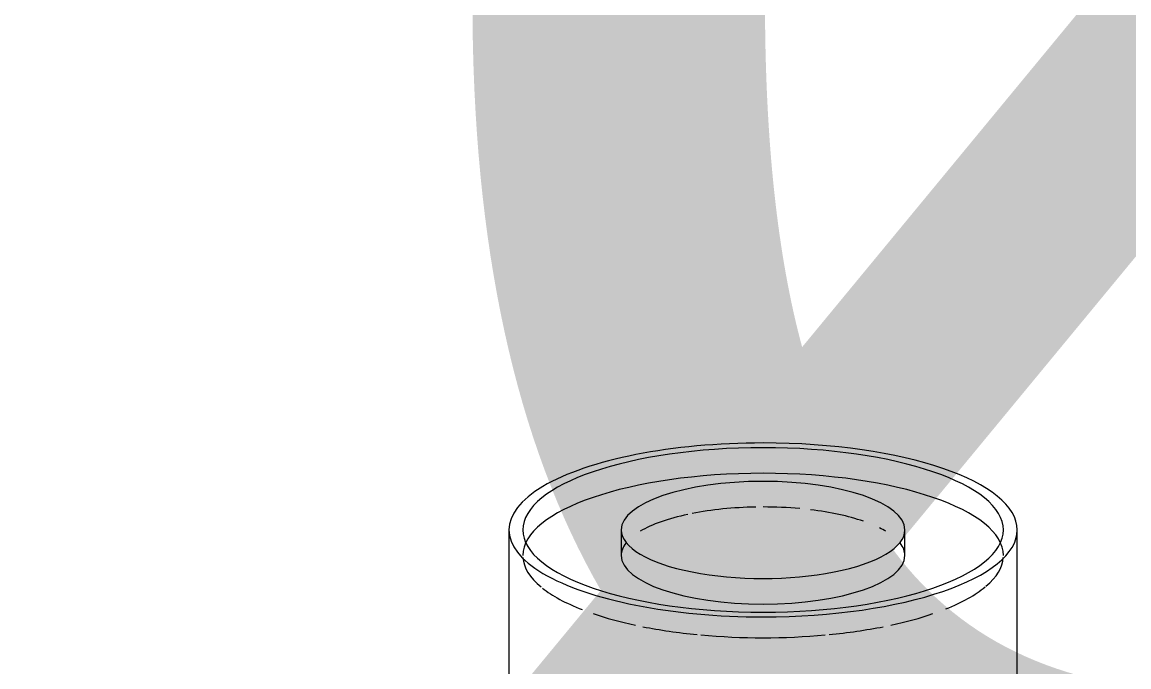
# Model space of a CAD drawing. Header units: metres. Extents: x 147 to 427, y -16 to 162.
# Drawn here: x 171.898 to 171.9589, y 80.6455 to 80.681 of the extents above; entities that cross this region are included whole.
import ezdxf

# ---------------------------------------------------------------- set-up
doc = ezdxf.new("R2010")
doc.units = ezdxf.units.M
doc.layers.add('1053_ARQ_BASE_MATADOURO_dwg', color=7, linetype='Continuous', lineweight=5, true_color=0x767676)
for name, color, linetype, lineweight in [('A_lay', 7, 'Continuous', 5), ('P-PIPE-IDEN', 7, 'Continuous', 5), ('P-SANR-FIXT', 7, 'Continuous', 5)]:
    doc.layers.add(name, color=color, linetype=linetype, lineweight=lineweight)
doc.styles.add('Arial_25', font='arial.ttf', dxfattribs={"height": 0.1249999999999999})

# ---------------------------------------------------------------- blocks, each defined once
blk = doc.blocks.new('UT_Ducha higiênica - UT_Ducha higiênica-V44-BANHEIROS E VESTIÁRIO')
at = {"layer": 'P-SANR-FIXT', "color": 9, "true_color": 0xc0c0c0}
for p, q in [((0.0660000000001994, 0.05738896833051926), (0.0660000000001994, 0.03306065756349574)), ((0.0721873046207613, 0.05738896833051926), (0.0721873046207613, 0.05597942939934106)), ((0.08781269537963982, 0.05597942939934106), (0.08781269537963982, 0.05738896833051926)), ((0.09400000000019954, 0.03306065756349574), (0.09400000000019954, 0.05738896833051926))]:
    blk.add_line(p, q, dxfattribs=at)
for centre, major_axis, ratio, start_param, end_param in [((0.08000000000000156, 0.05738896833045936), (-0.014, 1.32917506352049e-17), 0.3420201433256742, 4.712388980384681, 7.853981633974477), ((0.08000000000000156, 0.05738896833045936), (-0.014, 1.018312616625446e-17), 0.3420201433256742, 1.570796326794898, 4.712388980384675), ((0.0800000000000016, 0.05738896833045948), (-0.01323491437109835, 1.55041114398135e-17), 0.3420201433256742, 3.141592653589798, 6.283185307179562), ((0.0800000000000016, 0.05597942939928061), (-0.01323491437109835, 3.749146108824897e-18), 0.3420201433256742, 3.141592653589788, 6.283185307179575), ((0.0800000000000016, 0.05738896833045948), (-0.007812695379439794, 4.78389619457213e-19), 0.3420201433256746, 3.141592653589799, 6.283185307179574), ((0.0800000000000016, 0.0573889683304595), (-0.01323491437109835, 1.256537010706635e-17), 0.3420201433256742, 2.886579864025407e-15, 3.141592653589795), ((0.0800000000000016, 0.05738896833045948), (0.007812695379439807, 0), 0.342020143325674, 3.141592653589793, 6.283185307179597), ((0.0800000000000016, 0.05597942939928061), (-0.007812695379439807, 1.088699077302119e-17), 0.342020143325674, 6.021385919380434, 6.283185307179592), ((0.0800000000000016, 0.05597942939928061), (0.007812695379439807, 0), 0.3420201433256733, 7.790385088569744e-15, 0.2617993877991553), ((0.0800000000000016, 0.05597942939928061), (-0.007812695379439794, 3.947923337311866e-18), 0.3420201433256737, 8.215650382226158e-15, 3.141592653589798)]:
    blk.add_ellipse(centre, major_axis=major_axis, ratio=ratio, start_param=start_param, end_param=end_param, dxfattribs=at)
at = {"layer": 'P-SANR-FIXT', "color": 254, "true_color": 0xd3d3d3}
for major_axis, ratio, start_param, end_param in [((0.007812695379439795, 0), 0.3420201433256752, 1.623010160908453, 2.094395102393199), ((-0.007812695379439794, 4.78389619457213e-19), 0.3420201433256746, 4.450589592585538, 4.712388980384691), ((0.007812695379439811, 0), 0.342020143325674, 2.129043055790181, 2.617993877991495), ((0.007812695379439806, 0), 0.342020143325674, 0.7853981633974519, 1.229264968231669), ((0.007812695379439806, 0), 0.3420201433256743, 0.5235987755983025, 0.6061769101148705), ((0.01323491437109836, 0), 0.3420201433256734, 3.163737748557507, 3.533995354321438), ((0.01323491437109835, 0), 0.342020143325674, 5.899110539258198, 6.26104021221279), ((0.01323491437109834, 0), 0.3420201433256743, 3.547720114625751, 3.859651649144141), ((0.01323491437109835, 0), 0.3420201433256738, 5.576320173089575, 5.890782606447914), ((0.01323491437109834, 0), 0.3420201433256741, 3.926990816987226, 4.152253176568843), ((0.01323491437109836, 0), 0.3420201433256734, 5.272524784200507, 5.497787143782123), ((0.01323491437109834, 0), 0.3420201433256742, 4.188790204786375, 4.434348667783185), ((0.01323491437109835, 0), 0.3420201433256737, 4.990429292986168, 5.235987755982975), ((0.01323491437109835, 0), 0.3420201433256741, 4.450589592585527, 4.974188368183827)]:
    blk.add_ellipse((0.0800000000000016, 0.05597942939928061), major_axis=major_axis, ratio=ratio, start_param=start_param, end_param=end_param, dxfattribs=at)
blk = doc.blocks.new('1053_ARQ_BASE_MATADOURO_dwg_arq geral tgov-4039641-BANHEIROS E VESTIÁRIO')
at = {"layer": 'A_lay', "true_color": 0xaaaaaa}
h = blk.add_hatch(dxfattribs=at)
h.set_pattern_fill('FP_2', color=253, style=0, pattern_type=2)
h.set_pattern_definition([(90, (-0.43, 0), (-0.6125, 3.750480822388769e-17), []), (180, (-0.43, 0), (-7.500961644777538e-17, -0.6125), [])])
h.paths.add_polyline_path([(32.9982296655655, -1.360337736084986), (33.01237180118935, -1.346195600926807), (33.43663586990462, -1.77045966871076), (33.42249373428078, -1.784601803868939), (33.25023462308762, -1.612342693053915)])
h.paths.add_polyline_path([(33.41165809009424, -2.567213544799652), (33.41122966582353, -2.567213544799652), (33.41153817298636, -2.567499975164101)])
h.paths.add_polyline_path([(31.19822966551894, -2.590337736532022), (32.07822903066692, -2.590337723493596), (32.07822966552359, -1.360337736084986), (31.9982296655655, -1.360337736084986), (31.9982296655655, -1.340337736532025), (32.09822966554222, -1.340337736532025), (32.09822966554222, -2.590337736532022), (32.97822966554688, -2.590337736532022), (32.97822966554688, -1.360337736084986), (32.69822966551894, -1.360337736084986), (32.69822966551894, -1.340337736532025), (32.9982296655655, -1.340337736532025), (32.9982296655655, -2.590337736532022), (33.36143735738526, -2.590337723493626), (33.36230898696525, -2.584644456362063), (33.36850861286325, -2.584118906497852), (33.37272822873721, -2.583180386026411), (33.3639897591028, -2.582610914488273), (33.38495522576743, -2.571112018484472), (33.38522966535411, -2.571112018484472), (33.38475389388188, -2.567213544799652), (33.37766758755459, -2.56675270268307), (33.37784901540559, -2.531764418520862), (33.37935890742477, -2.529469504030543), (33.38033918392303, -2.529386299058091), (33.38033918392303, -2.530819531470261), (33.38475389388188, -2.529654912327599), (33.38849361837163, -2.529260466487359), (33.38519683457316, -2.529079990610626), (33.38230822881664, -2.529079990610626), (33.38230822881664, -2.527990126248646), (33.39363069786764, -2.527990126248646), (33.39845663859801, -2.451804880380545), (33.40332281405001, -2.527990126248646), (33.41415110236105, -2.528241146850083), (33.41415110236105, -2.529079990610626), (33.40934836446957, -2.529569412834353), (33.41105634879104, -2.532213544799656), (33.41153817298636, -2.529370996491358), (33.41318337963542, -2.529491669047795), (33.41458401044638, -2.531318225015941), (33.41467251459932, -2.530331478504427), (33.4174584135822, -2.530615062280749), (33.4174584135822, -2.531588071625247), (33.4174584135822, -2.532213544799656), (33.41882147603067, -2.53257269248625), (33.41882153157442, -2.567213544799652), (33.41165809009424, -2.567213544799652), (33.4115613925586, -2.571112018484472), (33.41255289996535, -2.571112018484472), (33.4331532524047, -2.583180386026411), (33.42848461750561, -2.583665235818116), (33.42841931263904, -2.583790940594805), (33.42373110244044, -2.583180386026411), (33.42380640577898, -2.583851335952597), (33.43439815729597, -2.58512119470378), (33.43518967956162, -2.590337723493803), (33.79822966549565, -2.590337736532022), (33.79822966549565, -1.360337736084986), (33.59822966554222, -1.360337736084986), (33.59822966554222, -1.340337736532025), (33.79822966549565, -1.340337736532025), (33.79822966549565, -0.5403377357869643), (32.49990418984109, -0.5403377357869643), (32.49990418984109, -0.520337736233998), (33.79822966549565, -0.520337736233998), (33.79822966561207, 0.7096622623503934), (31.64822966558879, 0.7096622623503934), (31.64822966547237, -0.720337737351584), (31.37822966557015, -0.9803377389907172), (31.37822966557015, -1.340337738394669), (31.39822966547237, -1.340337738394669), (31.39822966547237, -1.36033773794763), (31.19822966551894, -1.36033773794763), (31.19822966551894, -2.566552797289576)])
h.paths.add_polyline_path([(32.3796333890643, -2.584848100319439), (32.37655739265048, -2.582797436043553), (32.38339294388445, -2.584848098456791)])
h.paths.add_polyline_path([(31.47922672948354, -2.584848010912471), (31.47615073283689, -2.582797346636585), (31.48298628418726, -2.584848009049823)])
h.paths.add_polyline_path([(32.35507964459268, -2.580063220113449), (32.35176171513761, -2.578219925984674), (32.35097831464218, -2.573911227457804), (32.35210469323517, -2.57560079472383)])
h.paths.add_polyline_path([(32.72500323222047, -2.580063154788004), (32.72910455998519, -2.573911160230572), (32.72832116077208, -2.578219860792096)])
h.paths.add_polyline_path([(31.4546729848955, -2.580063130706482), (31.45135505544042, -2.578219836577706), (31.45057165494495, -2.573911138050754), (31.45321641526873, -2.577878277072556)])
h.paths.add_polyline_path([(31.82459657252362, -2.58006306538085), (31.828697900288, -2.573911070823604), (31.8279145010749, -2.578219771385128), (31.82662698379707, -2.57893505893236)])
h.paths.add_polyline_path([(31.93598396700507, -2.57551958920394), (31.93598395815142, -2.575518269867118), (31.93986503223876, -2.575518785918095)])
h.paths.add_polyline_path([(33.40650297222901, -2.532213544799656), (33.40657379143014, -2.532213544799656), (33.40647120771293, -2.529079990610626), (33.4042568059013, -2.52947269597945), (33.40598023144013, -2.532213544799656)])
h.paths.add_polyline_path([(31.78805223818578, -2.524538795753311), (31.78805329892299, -2.524538154493882), (31.78986503223873, -2.524538795753311)])
h.paths.add_polyline_path([(32.68845889776651, -2.524538795753311), (32.68845995850371, -2.524538154493882), (32.69027169181945, -2.524538795753311)])
h.paths.add_polyline_path([(32.72067163989433, -2.519910329952768), (32.72112556450817, -2.514431225976472), (32.72128924567299, -2.512942886920036), (32.7224053606593, -2.516442886920035), (32.72075630968545, -2.51974099074007)])
h.paths.add_polyline_path([(31.82026498019715, -2.5199102405458), (31.82071891911924, -2.514431222653573), (31.82088263059796, -2.512942886920036), (31.82199865625866, -2.516442886920035), (31.82034965034916, -2.519740900611293)])
h.paths.add_polyline_path([(32.35074804804773, -2.49530242197209), (32.3507480424598, -2.464542454108529), (32.36425338473529, -2.465057278607535), (32.36425338976571, -2.493251755833559), (32.35404405919414, -2.494801951966122)])
h.paths.add_polyline_path([(31.45034138823414, -2.495302332565122), (31.45034138287903, -2.464542364701566), (31.46384672515244, -2.465057278609557), (31.46384673006852, -2.493251666426591), (31.45363740794015, -2.494801861263768)])
h.paths.add_polyline_path([(32.3507480424598, -2.464542454108529), (32.34961118549128, -2.464542454108529), (32.34961117838995, -2.424212720245056), (32.35074804236245, -2.463685038211235)])
h.paths.add_polyline_path([(31.45034138287903, -2.464542364701566), (31.4492045257941, -2.464542364701566), (31.44920451927484, -2.427651721984078), (31.45034138268435, -2.463685038211235)])
h.paths.add_polyline_path([(32.715829445491, -2.433098875252401), (32.71446233518465, -2.428313984289958), (32.71582944493295, -2.429954515770014)])
h.paths.add_polyline_path([(31.81542278579381, -2.433098768154382), (31.81405567548763, -2.428313894883198), (31.81542278523576, -2.429954426363046)])
h.paths.add_polyline_path([(32.34961117838995, -2.424212720245056), (32.3496111182333, -2.100627156199285), (32.36047300352679, -2.055517957680013), (32.38185480083779, -2.014339819221219), (32.41250386946687, -1.979505139154507), (32.45062465078041, -1.953054687830857), (32.49398386001417, -1.936538050225004), (32.54004132201865, -1.930922844361836), (32.58609878600701, -1.936538033952755), (32.62945800107614, -1.953054656239655), (32.66757879173472, -1.97950509409511), (32.698227872671, -2.014339763333402), (32.71960968453036, -2.055517894237933), (32.73047164315378, -2.100627088919213), (32.73047164315378, -2.42421265318983), (32.72910453216193, -2.416693549603156), (32.72407657577698, -2.409923806035923), (32.71885120787212, -2.406440228223735), (32.70842738743912, -2.405073121705415), (32.36695697561583, -2.405399314620244), (32.36037300863295, -2.407012690915006), (32.35427205649388, -2.411752959636594), (32.35097828670425, -2.416693616658382)])
h.paths.add_polyline_path([(32.71104456007035, -2.424212655052474), (32.70694323058726, -2.420794881880218), (32.70852620014941, -2.421190623193912)])
h.paths.add_polyline_path([(31.44920451863915, -2.424212632952824), (31.44920445853612, -2.100627066792318), (31.46006634382961, -2.055517868273045), (31.4814481411406, -2.014339729814251), (31.51209720976968, -1.979505049747543), (31.55021799108323, -1.953054598423889), (31.59357720031699, -1.936537960818036), (31.63963466232147, -1.930922754954869), (31.68569212630982, -1.936537944545787), (31.72905134137896, -1.953054566832692), (31.76717213203753, -1.979505004688142), (31.79782121297382, -2.014339673926434), (31.81920302483318, -2.055517804830965), (31.83006498345659, -2.10062699951225), (31.83006498345659, -2.424212563782862), (31.82869787246474, -2.416693460196188), (31.82366991619629, -2.409923716706623), (31.81844454817493, -2.406440138816767), (31.80802072785843, -2.405073032298447), (31.4665502931861, -2.405399229346468), (31.45996634930949, -2.407012601258892), (31.4538653969132, -2.411752870054895), (31.45057162700706, -2.416693527251414)])
h.paths.add_polyline_path([(31.81063790048958, -2.424212565645506), (31.80653657089007, -2.42079479247325), (31.80811954045222, -2.421190533786944)])
h.paths.add_polyline_path([(32.52173897794324, -2.329214845908934), (32.55853917053278, -2.328987855687618), (32.59398995497526, -2.319375193527305), (32.62528974490934, -2.301494435001893), (32.65005296703426, -2.277977302487157), (32.66902836581824, -2.247702358342878), (32.67988854517159, -2.213462111250909), (32.67956945679467, -2.094816044042731), (32.66698118635357, -2.060277363595218), (32.64733657944612, -2.03130246823723), (32.62255066103535, -2.008670470508273), (32.58942161204271, -1.991465080653311), (32.55684337067157, -1.983383290935039), (32.52107176361355, -1.983646541860201), (32.48594718852514, -1.993066010328552), (32.45576527191695, -2.009699951395325), (32.42930952900306, -2.034791385846919), (32.41007327967564, -2.065698776107002), (32.39951061732029, -2.09720937162793), (32.39951064344509, -2.213462162762482), (32.41085993921514, -2.248482762544358), (32.43049041660464, -2.279126743648769), (32.45552947141302, -2.302839230523605), (32.48748526612123, -2.320368712680362), (32.52144059837287, -2.329137788407953)])
h.paths.add_polyline_path([(31.62133231823663, -2.32921475650077), (31.65725359349754, -2.329214749903883), (31.69358308365753, -2.319375221233084), (31.72488299080102, -2.301494435001893), (31.74964630745357, -2.277977212890311), (31.76862170611307, -2.247702268953175), (31.77948188547064, -2.213462021864529), (31.77916281781171, -2.094816014340405), (31.76657452677287, -2.060277274365524), (31.74693001766422, -2.03130246823723), (31.7221440013433, -2.008670381104939), (31.68901495246202, -1.991464991276182), (31.65643671098479, -1.983383201529323), (31.62066475907021, -1.983646541860201), (31.58554052894444, -1.993065920859554), (31.55535861233625, -2.009699861882535), (31.52890281176664, -2.034791385846919), (31.50966662009495, -2.065698686359616), (31.49910395762767, -2.097209282198377), (31.49910398374791, -2.213462073355514), (31.51045333555579, -2.248482762544358), (31.53008375702395, -2.279126654351526), (31.55512281171124, -2.302839141113267), (31.58707860654053, -2.320368623302524), (31.62103393879218, -2.329137699032293)])
h.paths.add_polyline_path([(32.5227919520112, -2.323449541634667), (32.48878411764256, -2.314558224620824), (32.45915161545025, -2.298302562637103), (32.43398092227255, -2.274729994750325), (32.41488035756629, -2.24390663419751), (32.40471933115636, -2.212873529642432), (32.40471931151404, -2.097798004895588), (32.415859244262, -2.065625742603561), (32.4352764533247, -2.03643607271421), (32.45954511572992, -2.01406865600956), (32.49114261718234, -1.997363284370255), (32.52242438327954, -1.989314136091037), (32.55853917053278, -1.989637155103455), (32.58974044971964, -1.997363284370255), (32.61961533146406, -2.01319702251189), (32.64519471193384, -2.03643607271421), (32.66386008529415, -2.064275298740522), (32.67534972354797, -2.096324335783971), (32.67528802561505, -2.213061976696178), (32.664618988905, -2.24564665075287), (32.64608817488487, -2.274729956678691), (32.62091749016936, -2.298302533601364), (32.59068283624104, -2.314888535339494), (32.5572771626358, -2.323449535444839), (32.52756255409016, -2.32344954077838)])
h.paths.add_polyline_path([(31.62238529231402, -2.323449452227704), (31.58837759490043, -2.314558210344035), (31.55874495575307, -2.298302473230135), (31.53357426257537, -2.274729905343361), (31.5144736979856, -2.243906545146346), (31.50431267145918, -2.212873440235464), (31.50431265181179, -2.097797915512369), (31.5154525845551, -2.065625653216414), (31.53486969662431, -2.03643607271421), (31.56047709771136, -2.013340301429059), (31.59073561002579, -1.997363284370255), (31.62201772356923, -1.989314046685772), (31.65606354846984, -1.98912865628206), (31.68933395871201, -1.997363284370255), (31.71920867176145, -2.013196933101132), (31.74478811218072, -2.03643607271421), (31.76345342559597, -2.064275209331584), (31.77494306385078, -2.096324246377008), (31.77488136603436, -2.213061886933437), (31.76421232920782, -2.245646561345906), (31.74568151518769, -2.274729867271724), (31.72051083047219, -2.2983024441944), (31.69027617654385, -2.314888445932531), (31.65687050293862, -2.323449446037875), (31.62701456923278, -2.323449451396785)])
h.paths.add_polyline_path([(32.54061341034772, -2.254476327918303), (32.55514524622622, -2.252825669870383), (32.56893665052194, -2.247957806525672), (32.58128491903999, -2.240120766867959), (32.5785309568166, -2.202238926664016), (32.57667355980004, -2.192954538453315), (32.57257947583597, -2.184417076030596), (32.56650264680836, -2.177156088694598), (32.55853917053278, -2.171511555709319), (32.55000805589233, -2.168157924638768), (32.54061339649268, -2.166978872948325), (32.53121873749429, -2.168157927836046), (32.52105686411108, -2.172594371329534), (32.51472414964061, -2.177156097505476), (32.50864732308413, -2.184417086909594), (32.5045532420256, -2.192954550725651), (32.50269584816881, -2.202238939568478), (32.49994189580328, -2.240120783448054), (32.51377741774143, -2.248482762544358), (32.52608157379633, -2.252825675794411), (32.54027169181945, -2.254437512561932)])
h.paths.add_polyline_path([(31.64020675065054, -2.254476238511335), (31.65473858652903, -2.252825580463415), (31.66852999082476, -2.247957717118708), (31.68087825934282, -2.240120677460991), (31.67812429711942, -2.202238837257048), (31.67626690010309, -2.192954449047009), (31.67217281613955, -2.18441698662481), (31.66609598711273, -2.177155999289068), (31.65841333773278, -2.171621860998793), (31.64960139619856, -2.168157835232666), (31.64020673679971, -2.166978783541353), (31.63081207780188, -2.168157838427861), (31.62065020453038, -2.17259428183919), (31.61431748994806, -2.177156008094194), (31.60824066339075, -2.18441699749671), (31.60414658233087, -2.192954461311337), (31.60228918847222, -2.202238850153095), (31.5995352361061, -2.240120694041086), (31.61337101134825, -2.248482762544358), (31.62701456923278, -2.252977756044999), (31.63986503223876, -2.254437423168197)])
h.paths.add_polyline_path([(32.27396809635704, -1.784604303538733), (32.2598259607332, -1.77046216838055), (32.68408752989509, -1.346195600926807), (32.69822966551894, -1.360337736084986), (32.35892675596849, -1.699644643016028)])
h.paths.add_polyline_path([(31.57396809628719, -1.784604303538733), (31.55982596066334, -1.77046216838055), (31.98408752994166, -1.346195600926807), (31.9982296655655, -1.360337736084986), (31.74622767740222, -1.612342693053915)])
blk = doc.blocks.new('1053_ARQ_BASE_MATADOURO_dwg-3625622-BANHEIROS E VESTIÁRIO')
blk.add_blockref('1053_ARQ_BASE_MATADOURO_dwg_arq geral tgov-4039641-BANHEIROS E VESTIÁRIO', (130.2097949645677, 83.1860339743535))

msp = doc.modelspace()

# ---------------------------------------------------------------- block references
at = {"layer": '1053_ARQ_BASE_MATADOURO_dwg', "color": 253, "true_color": 0xaaaaaa}
msp.add_blockref('1053_ARQ_BASE_MATADOURO_dwg-3625622-BANHEIROS E VESTIÁRIO', (9.709115587533281, 0), dxfattribs=at)
at = {"layer": 'P-SANR-FIXT', "color": 254, "true_color": 0xe0e0e0}
msp.add_blockref('UT_Ducha higiênica - UT_Ducha higiênica-V44-BANHEIROS E VESTIÁRIO', (171.8587755843396, 80.5956962508597), dxfattribs=at)

# ---------------------------------------------------------------- texts
at = {"layer": 'P-PIPE-IDEN', "insert": (171.9104046650793, 80.75914222740501), "char_height": 0.1249999999999999, "width": 0.3607593749999998, "attachment_point": 1, "style": 'Arial_25'}
msp.add_mtext('ø25', dxfattribs=at)

doc.saveas('drawing.dxf')
